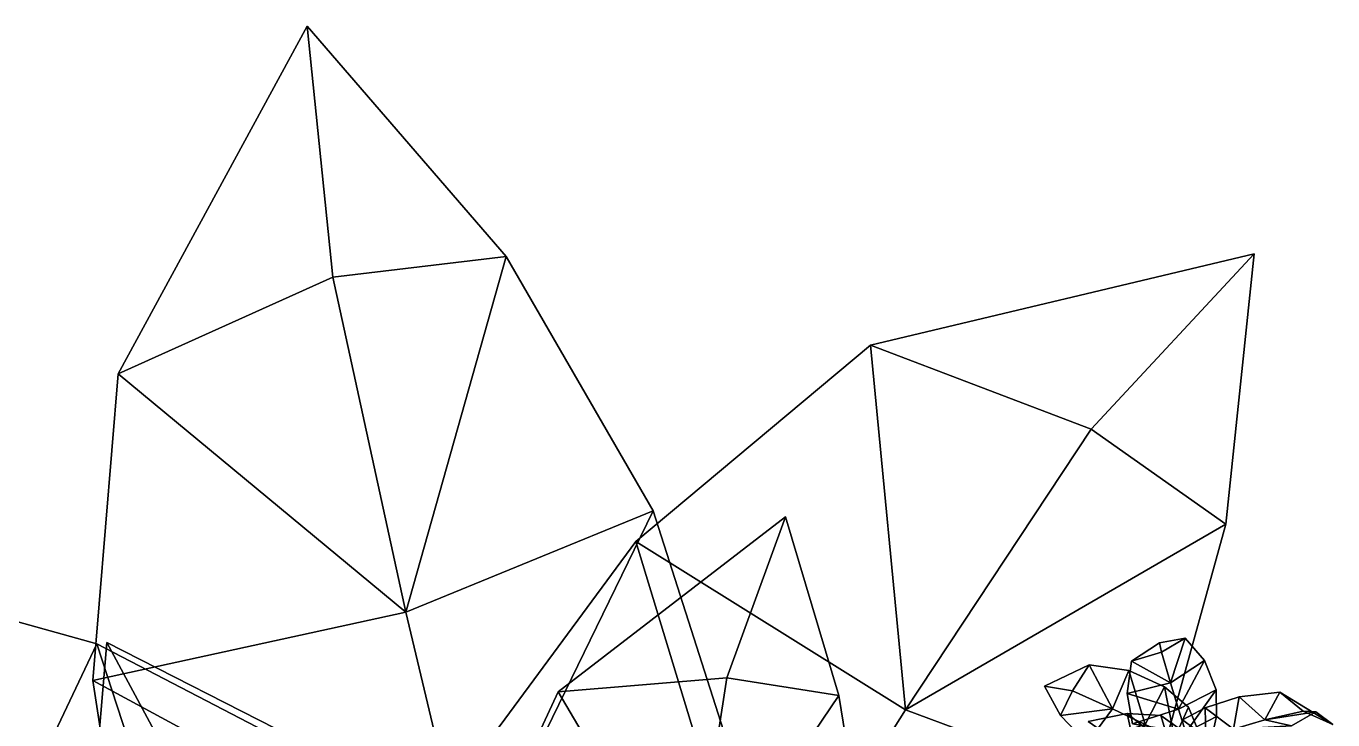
# Model space of a CAD drawing. Header units: metres. Extents: x -208 to 315, y -224 to 287.
# Drawn here: x -30.5 to 184.2, y 173 to 286.9 of the extents above; entities that cross this region are included whole.
import ezdxf

# ---------------------------------------------------------------- set-up
doc = ezdxf.new("R2010")
doc.units = ezdxf.units.M

msp = doc.modelspace()

# ---------------------------------------------------------------- linework, layer by layer
at = {"layer": 'Breeder_Leaf', "color": 3}
for points in [[(-15.3984, 229.7924, 68.1204), (15.6212, 286.8581, 23.1165), (19.8367, 245.6815, 63.6855)], [(-15.3984, 229.7924, 68.1204), (19.8367, 245.6815, 63.6855), (15.6212, 286.8581, 23.1165)], [(15.6212, 286.8581, 23.1165), (48.3335, 249.0721, 88.3943), (19.8367, 245.6815, 63.6855)], [(15.6212, 286.8581, 23.1165), (19.8367, 245.6815, 63.6855), (48.3335, 249.0721, 88.3943)], [(19.8367, 245.6815, 63.6855), (48.3335, 249.0721, 88.3943), (31.8631, 190.6526, 79.862)], [(19.8367, 245.6815, 63.6855), (31.8631, 190.6526, 79.862), (48.3335, 249.0721, 88.3943)], [(31.8631, 190.6526, 79.862), (48.3335, 249.0721, 88.3943), (72.4985, 207.2864, 102.3533)], [(31.8631, 190.6526, 79.862), (72.4985, 207.2864, 102.3533), (48.3335, 249.0721, 88.3943)], [(108.189, 234.5132, 56.6984), (171.2394, 249.5058, 11.4885), (144.4634, 220.6982, 54.05967)], [(108.189, 234.5132, 56.6984), (144.4634, 220.6982, 54.05967), (171.2394, 249.5058, 11.4885)], [(171.2394, 249.5058, 11.4885), (166.6079, 205.1355, 80.5457), (144.4634, 220.6982, 54.05967)], [(171.2394, 249.5058, 11.4885), (144.4634, 220.6982, 54.05967), (166.6079, 205.1355, 80.5457)], [(31.8631, 190.6526, 79.862), (-15.3984, 229.7924, 68.1204), (19.8367, 245.6815, 63.6855)], [(31.8631, 190.6526, 79.862), (19.8367, 245.6815, 63.6855), (-15.3984, 229.7924, 68.1204)], [(69.6379, 202.2611, 64.5253), (108.189, 234.5132, 56.6984), (113.9253, 174.6105, 73.4977)], [(69.6379, 202.2611, 64.5253), (113.9253, 174.6105, 73.4977), (108.189, 234.5132, 56.6984)], [(113.9253, 174.6105, 73.4977), (108.189, 234.5132, 56.6984), (144.4634, 220.6982, 54.05967)], [(113.9253, 174.6105, 73.4977), (144.4634, 220.6982, 54.05967), (108.189, 234.5132, 56.6984)], [(-19.5797, 179.4384, 74.00587), (-15.3984, 229.7924, 68.1204), (31.8631, 190.6526, 79.862)], [(-19.5797, 179.4384, 74.00587), (31.8631, 190.6526, 79.862), (-15.3984, 229.7924, 68.1204)], [(144.4634, 220.6982, 54.05967), (166.6079, 205.1355, 80.5457), (113.9253, 174.6105, 73.4977)], [(144.4634, 220.6982, 54.05967), (113.9253, 174.6105, 73.4977), (166.6079, 205.1355, 80.5457)], [(72.4985, 207.2864, 102.3533), (42.5057, 145.8483, 90.04635), (31.8631, 190.6526, 79.862)], [(72.4985, 207.2864, 102.3533), (31.8631, 190.6526, 79.862), (42.5057, 145.8483, 90.04635)], [(42.5057, 145.8483, 90.04635), (72.4985, 207.2864, 102.3533), (87.1773, 161.5192, 107.1673)], [(42.5057, 145.8483, 90.04635), (87.1773, 161.5192, 107.1673), (72.4985, 207.2864, 102.3533)], [(56.8544, 177.6157, 144.4446), (94.2287, 206.2967, 113.0599), (84.6207, 179.8868, 143.623)], [(56.8544, 177.6157, 144.4446), (84.6207, 179.8868, 143.623), (94.2287, 206.2967, 113.0599)], [(94.2287, 206.2967, 113.0599), (102.9716, 176.9885, 163.3921), (84.6207, 179.8868, 143.623)], [(94.2287, 206.2967, 113.0599), (84.6207, 179.8868, 143.623), (102.9716, 176.9885, 163.3921)], [(113.9253, 174.6105, 73.4977), (166.6079, 205.1355, 80.5457), (154.0528, 159.7351, 98.03906)], [(113.9253, 174.6105, 73.4977), (154.0528, 159.7351, 98.03906), (166.6079, 205.1355, 80.5457)], [(41.6293, 164.3381, 72.02296), (69.6379, 202.2611, 64.5253), (89.7204, 136.2457, 86.4083)], [(41.6293, 164.3381, 72.02296), (89.7204, 136.2457, 86.4083), (69.6379, 202.2611, 64.5253)], [(89.7204, 136.2457, 86.4083), (69.6379, 202.2611, 64.5253), (113.9253, 174.6105, 73.4977)], [(89.7204, 136.2457, 86.4083), (113.9253, 174.6105, 73.4977), (69.6379, 202.2611, 64.5253)], [(-37.6615, 146.0694, 88.9546), (-66.3363, 198.6675, 101.9199), (-18.9049, 185.4701, 111.9664)], [(-37.6615, 146.0694, 88.9546), (-18.9049, 185.4701, 111.9664), (-66.3363, 198.6675, 101.9199)], [(42.5057, 145.8483, 90.04635), (-19.5797, 179.4384, 74.00587), (31.8631, 190.6526, 79.862)], [(42.5057, 145.8483, 90.04635), (31.8631, 190.6526, 79.862), (-19.5797, 179.4384, 74.00587)], [(-18.9049, 185.4701, 111.9664), (2.02595, 121.3766, 95.2458), (-37.6615, 146.0694, 88.9546)], [(-18.9049, 185.4701, 111.9664), (-37.6615, 146.0694, 88.9546), (2.02595, 121.3766, 95.2458)], [(-21.289, 138.4377, 152.3031), (-17.3047, 185.6944, 121.3942), (-3.2825, 159.6364, 150.519)], [(-21.289, 138.4377, 152.3031), (-3.2825, 159.6364, 150.519), (-17.3047, 185.6944, 121.3942)], [(2.02595, 121.3766, 95.2458), (-18.9049, 185.4701, 111.9664), (23.9412, 163.1797, 112.7523)], [(2.02595, 121.3766, 95.2458), (23.9412, 163.1797, 112.7523), (-18.9049, 185.4701, 111.9664)], [(-17.3047, 185.6944, 121.3942), (13.2242, 170.1556, 169.3032), (-3.2825, 159.6364, 150.519)], [(-17.3047, 185.6944, 121.3942), (-3.2825, 159.6364, 150.519), (13.2242, 170.1556, 169.3032)], [(151.096, 182.6079, 687.6396), (155.7133, 185.617, 678.1765), (156.0323, 184.0899, 686.0557)], [(151.096, 182.6079, 687.6396), (156.0323, 184.0899, 686.0557), (155.7133, 185.617, 678.1765)], [(155.7133, 185.617, 678.1765), (159.8855, 186.4239, 688.7481), (156.0323, 184.0899, 686.0557)], [(155.7133, 185.617, 678.1765), (156.0323, 184.0899, 686.0557), (159.8855, 186.4239, 688.7481)], [(156.0323, 184.0899, 686.0557), (159.8855, 186.4239, 688.7481), (157.5007, 179.0711, 692.2702)], [(156.0323, 184.0899, 686.0557), (157.5007, 179.0711, 692.2702), (159.8855, 186.4239, 688.7481)], [(157.5007, 179.0711, 692.2702), (159.8855, 186.4239, 688.7481), (163.0758, 182.7498, 693.7296)], [(157.5007, 179.0711, 692.2702), (163.0758, 182.7498, 693.7296), (159.8855, 186.4239, 688.7481)], [(150.3731, 177.3112, 692.2355), (151.096, 182.6079, 687.6396), (157.5007, 179.0711, 692.2702)], [(150.3731, 177.3112, 692.2355), (157.5007, 179.0711, 692.2702), (151.096, 182.6079, 687.6396)], [(157.5007, 179.0711, 692.2702), (151.096, 182.6079, 687.6396), (156.0323, 184.0899, 686.0557)], [(157.5007, 179.0711, 692.2702), (156.0323, 184.0899, 686.0557), (151.096, 182.6079, 687.6396)], [(163.0758, 182.7498, 693.7296), (158.8264, 174.7511, 696.9928), (157.5007, 179.0711, 692.2702)], [(163.0758, 182.7498, 693.7296), (157.5007, 179.0711, 692.2702), (158.8264, 174.7511, 696.9928)], [(158.8264, 174.7511, 696.9928), (163.0758, 182.7498, 693.7296), (164.9804, 177.9005, 697.9333)], [(158.8264, 174.7511, 696.9928), (164.9804, 177.9005, 697.9333), (163.0758, 182.7498, 693.7296)], [(136.7946, 178.5034, 686.8815), (144.1269, 182.0013, 694.8701), (141.4093, 177.7545, 693.4129)], [(136.7946, 178.5034, 686.8815), (141.4093, 177.7545, 693.4129), (144.1269, 182.0013, 694.8701)], [(141.4093, 177.7545, 693.4129), (144.1269, 182.0013, 694.8701), (147.9581, 174.7826, 697.1871)], [(141.4093, 177.7545, 693.4129), (147.9581, 174.7826, 697.1871), (144.1269, 182.0013, 694.8701)], [(147.9581, 174.7826, 697.1871), (144.1269, 182.0013, 694.8701), (150.6248, 181.0781, 697.1976)], [(147.9581, 174.7826, 697.1871), (150.6248, 181.0781, 697.1976), (144.1269, 182.0013, 694.8701)], [(150.6248, 181.0781, 697.1976), (153.3552, 172.2366, 699.8539), (147.9581, 174.7826, 697.1871)], [(150.6248, 181.0781, 697.1976), (147.9581, 174.7826, 697.1871), (153.3552, 172.2366, 699.8539)], [(153.3552, 172.2366, 699.8539), (150.6248, 181.0781, 697.1976), (156.4828, 178.4211, 699.0519)], [(153.3552, 172.2366, 699.8539), (156.4828, 178.4211, 699.0519), (150.6248, 181.0781, 697.1976)], [(-12.3285, 132.51, 78.9033), (-19.5797, 179.4384, 74.00587), (42.5057, 145.8483, 90.04635)], [(-12.3285, 132.51, 78.9033), (42.5057, 145.8483, 90.04635), (-19.5797, 179.4384, 74.00587)], [(78.5801, 140.8861, 157.9417), (56.8544, 177.6157, 144.4446), (84.6207, 179.8868, 143.623)], [(78.5801, 140.8861, 157.9417), (84.6207, 179.8868, 143.623), (56.8544, 177.6157, 144.4446)], [(84.6207, 179.8868, 143.623), (102.9716, 176.9885, 163.3921), (78.5801, 140.8861, 157.9417)], [(84.6207, 179.8868, 143.623), (78.5801, 140.8861, 157.9417), (102.9716, 176.9885, 163.3921)], [(139.4011, 173.7301, 696.3865), (136.7946, 178.5034, 686.8815), (141.4093, 177.7545, 693.4129)], [(139.4011, 173.7301, 696.3865), (141.4093, 177.7545, 693.4129), (136.7946, 178.5034, 686.8815)], [(158.8264, 174.7511, 696.9928), (150.3731, 177.3112, 692.2355), (157.5007, 179.0711, 692.2702)], [(158.8264, 174.7511, 696.9928), (157.5007, 179.0711, 692.2702), (150.3731, 177.3112, 692.2355)], [(156.4828, 178.4211, 699.0519), (158.1512, 169.9775, 702.2395), (153.3552, 172.2366, 699.8539)], [(156.4828, 178.4211, 699.0519), (153.3552, 172.2366, 699.8539), (158.1512, 169.9775, 702.2395)], [(156.4828, 178.4211, 699.0519), (160.455, 175.0586, 701.0712), (158.1512, 169.9775, 702.2395)], [(156.4828, 178.4211, 699.0519), (158.1512, 169.9775, 702.2395), (160.455, 175.0586, 701.0712)], [(41.6975, 144.9404, 149.9736), (56.8544, 177.6157, 144.4446), (78.5801, 140.8861, 157.9417)], [(41.6975, 144.9404, 149.9736), (78.5801, 140.8861, 157.9417), (56.8544, 177.6157, 144.4446)], [(78.5801, 140.8861, 157.9417), (102.9716, 176.9885, 163.3921), (108.3868, 143.9746, 176.6775)], [(78.5801, 140.8861, 157.9417), (108.3868, 143.9746, 176.6775), (102.9716, 176.9885, 163.3921)], [(147.9581, 174.7826, 697.1871), (139.4011, 173.7301, 696.3865), (141.4093, 177.7545, 693.4129)], [(147.9581, 174.7826, 697.1871), (141.4093, 177.7545, 693.4129), (139.4011, 173.7301, 696.3865)], [(151.2458, 172.333, 696.5045), (150.3731, 177.3112, 692.2355), (158.8264, 174.7511, 696.9928)], [(151.2458, 172.333, 696.5045), (158.8264, 174.7511, 696.9928), (150.3731, 177.3112, 692.2355)], [(164.9804, 177.9005, 697.9333), (160.0004, 170.9189, 701.2037), (158.8264, 174.7511, 696.9928)], [(164.9804, 177.9005, 697.9333), (158.8264, 174.7511, 696.9928), (160.0004, 170.9189, 701.2037)], [(164.9804, 177.9005, 697.9333), (165.0644, 173.5277, 701.4023), (160.0004, 170.9189, 701.2037)], [(164.9804, 177.9005, 697.9333), (160.0004, 170.9189, 701.2037), (165.0644, 173.5277, 701.4023)], [(163.1981, 174.9785, 692.3937), (168.8031, 176.7684, 689.3691), (167.8502, 171.4846, 697.8437)], [(163.1981, 174.9785, 692.3937), (167.8502, 171.4846, 697.8437), (168.8031, 176.7684, 689.3691)], [(167.8502, 171.4846, 697.8437), (168.8031, 176.7684, 689.3691), (172.979, 172.9959, 694.0842)], [(167.8502, 171.4846, 697.8437), (172.979, 172.9959, 694.0842), (168.8031, 176.7684, 689.3691)], [(168.8031, 176.7684, 689.3691), (175.4447, 177.5276, 687.1304), (172.979, 172.9959, 694.0842)], [(168.8031, 176.7684, 689.3691), (172.979, 172.9959, 694.0842), (175.4447, 177.5276, 687.1304)], [(172.979, 172.9959, 694.0842), (175.4447, 177.5276, 687.1304), (179.3157, 174.397, 689.2008)], [(172.979, 172.9959, 694.0842), (179.3157, 174.397, 689.2008), (175.4447, 177.5276, 687.1304)], [(175.4447, 177.5276, 687.1304), (184.1727, 172.2182, 683.1859), (179.3157, 174.397, 689.2008)], [(175.4447, 177.5276, 687.1304), (179.3157, 174.397, 689.2008), (184.1727, 172.2182, 683.1859)], [(154.0528, 159.7351, 98.03906), (89.7204, 136.2457, 86.4083), (113.9253, 174.6105, 73.4977)], [(154.0528, 159.7351, 98.03906), (113.9253, 174.6105, 73.4977), (89.7204, 136.2457, 86.4083)], [(143.8031, 169.1905, 699.5032), (139.4011, 173.7301, 696.3865), (147.9581, 174.7826, 697.1871)], [(143.8031, 169.1905, 699.5032), (147.9581, 174.7826, 697.1871), (139.4011, 173.7301, 696.3865)], [(153.3552, 172.2366, 699.8539), (143.8031, 169.1905, 699.5032), (147.9581, 174.7826, 697.1871)], [(153.3552, 172.2366, 699.8539), (147.9581, 174.7826, 697.1871), (143.8031, 169.1905, 699.5032)], [(151.8271, 167.2473, 703.8734), (143.9447, 172.7176, 704.6647), (150.3831, 174.0574, 703.4137)], [(151.8271, 167.2473, 703.8734), (150.3831, 174.0574, 703.4137), (143.9447, 172.7176, 704.6647)], [(150.3831, 174.0574, 703.4137), (157.5362, 168.3096, 703.6017), (151.8271, 167.2473, 703.8734)], [(150.3831, 174.0574, 703.4137), (151.8271, 167.2473, 703.8734), (157.5362, 168.3096, 703.6017)], [(150.3831, 174.0574, 703.4137), (155.9296, 173.7297, 702.8734), (157.5362, 168.3096, 703.6017)], [(150.3831, 174.0574, 703.4137), (157.5362, 168.3096, 703.6017), (155.9296, 173.7297, 702.8734)], [(160.0004, 170.9189, 701.2037), (151.2458, 172.333, 696.5045), (158.8264, 174.7511, 696.9928)], [(160.0004, 170.9189, 701.2037), (158.8264, 174.7511, 696.9928), (151.2458, 172.333, 696.5045)], [(158.1512, 169.9775, 702.2395), (160.455, 175.0586, 701.0712), (162.159, 170.9905, 700.7122)], [(158.1512, 169.9775, 702.2395), (162.159, 170.9905, 700.7122), (160.455, 175.0586, 701.0712)], [(163.2892, 170.1543, 701.1939), (159.4553, 172.991, 695.9006), (163.1981, 174.9785, 692.3937)], [(163.2892, 170.1543, 701.1939), (163.1981, 174.9785, 692.3937), (159.4553, 172.991, 695.9006)], [(163.2892, 170.1543, 701.1939), (163.1981, 174.9785, 692.3937), (167.8502, 171.4846, 697.8437)], [(163.2892, 170.1543, 701.1939), (167.8502, 171.4846, 697.8437), (163.1981, 174.9785, 692.3937)], [(179.3157, 174.397, 689.2008), (181.3706, 174.3127, 694.0292), (172.979, 172.9959, 694.0842)], [(179.3157, 174.397, 689.2008), (172.979, 172.9959, 694.0842), (181.3706, 174.3127, 694.0292)], [(172.979, 172.9959, 694.0842), (181.3706, 174.3127, 694.0292), (177.3593, 172.031, 699.2442)], [(172.979, 172.9959, 694.0842), (177.3593, 172.031, 699.2442), (181.3706, 174.3127, 694.0292)], [(184.1727, 172.2182, 683.1859), (181.3706, 174.3127, 694.0292), (179.3157, 174.397, 689.2008)], [(184.1727, 172.2182, 683.1859), (179.3157, 174.397, 689.2008), (181.3706, 174.3127, 694.0292)], [(157.5362, 168.3096, 703.6017), (155.9296, 173.7297, 702.8734), (159.1591, 171.4136, 700.9272)], [(157.5362, 168.3096, 703.6017), (159.1591, 171.4136, 700.9272), (155.9296, 173.7297, 702.8734)], [(160.0004, 170.9189, 701.2037), (165.0644, 173.5277, 701.4023), (164.0418, 169.2325, 701.6982)], [(160.0004, 170.9189, 701.2037), (164.0418, 169.2325, 701.6982), (165.0644, 173.5277, 701.4023)], [(177.3593, 172.031, 699.2442), (167.8502, 171.4846, 697.8437), (172.979, 172.9959, 694.0842)], [(177.3593, 172.031, 699.2442), (172.979, 172.9959, 694.0842), (167.8502, 171.4846, 697.8437)]]:
    msp.add_3dface(points, dxfattribs=at)

doc.saveas('drawing.dxf')
